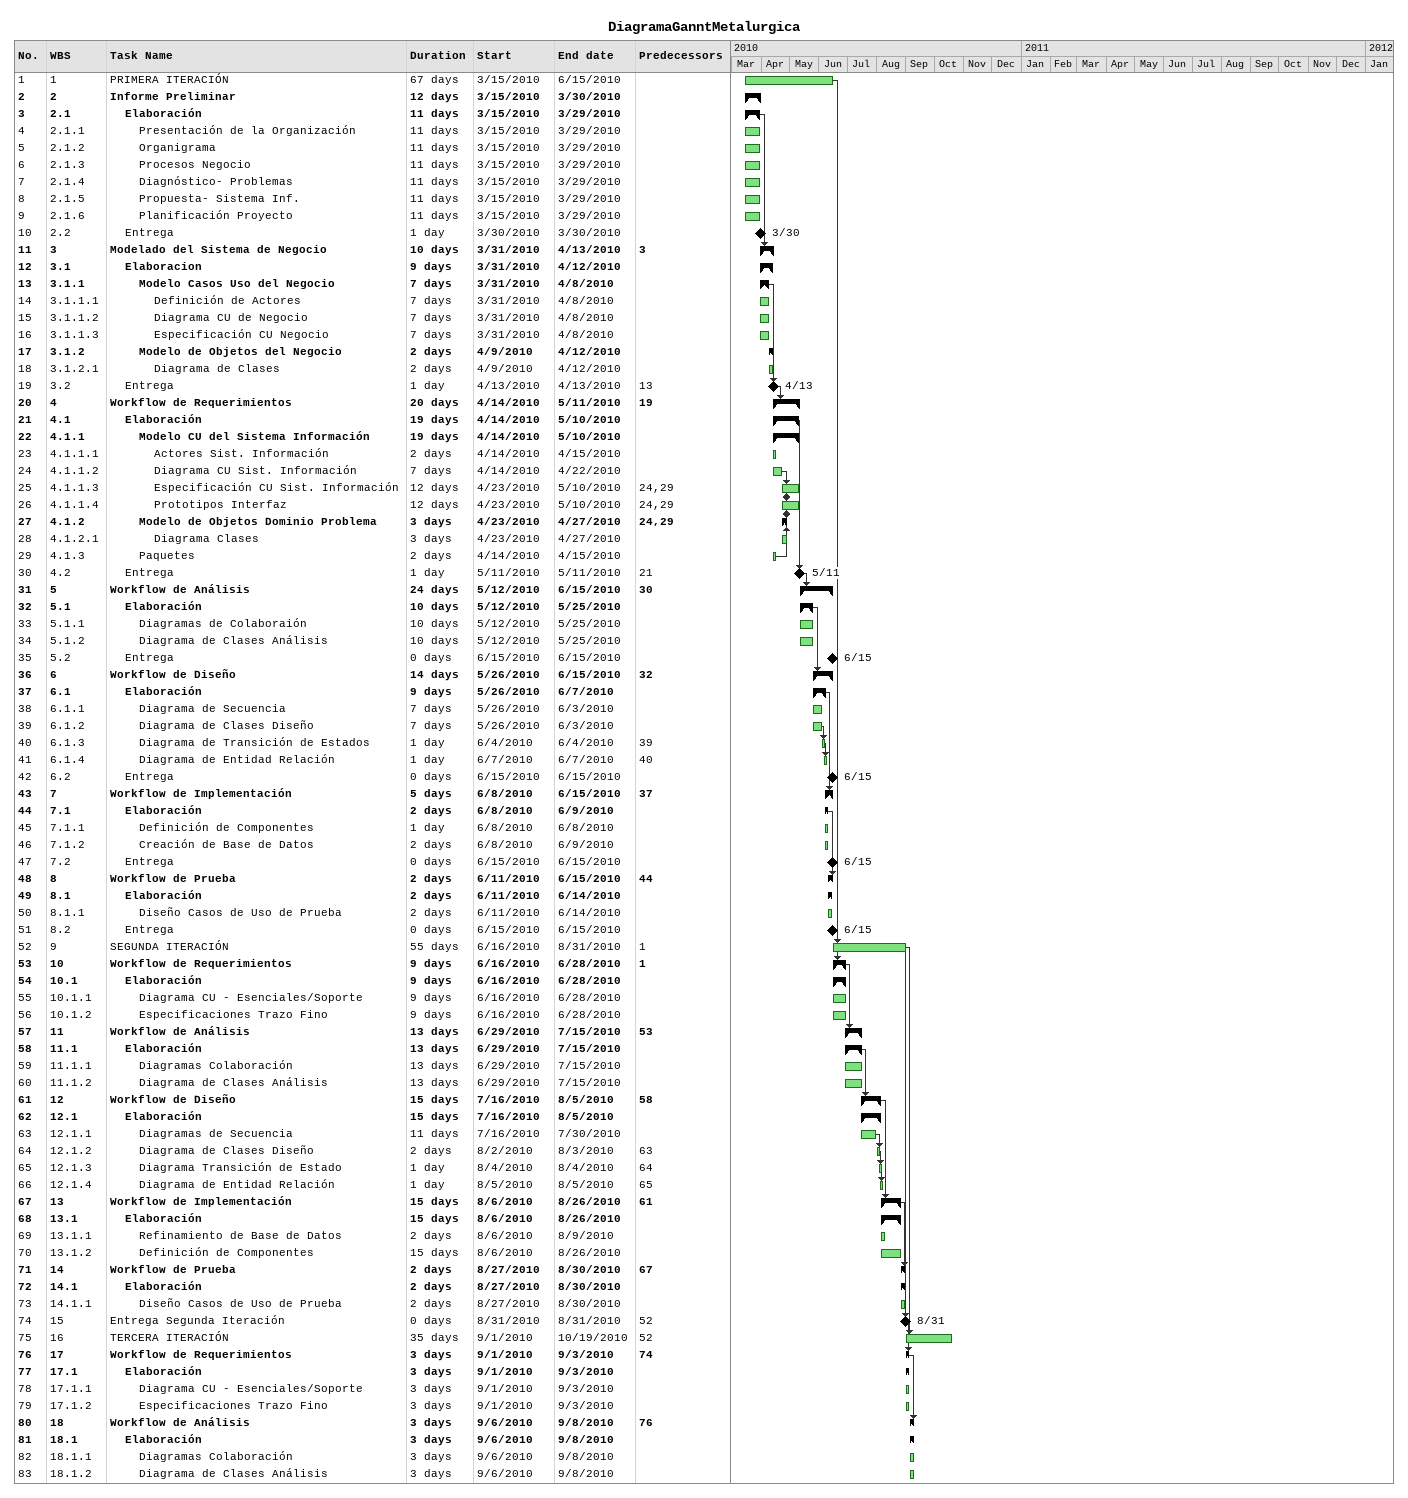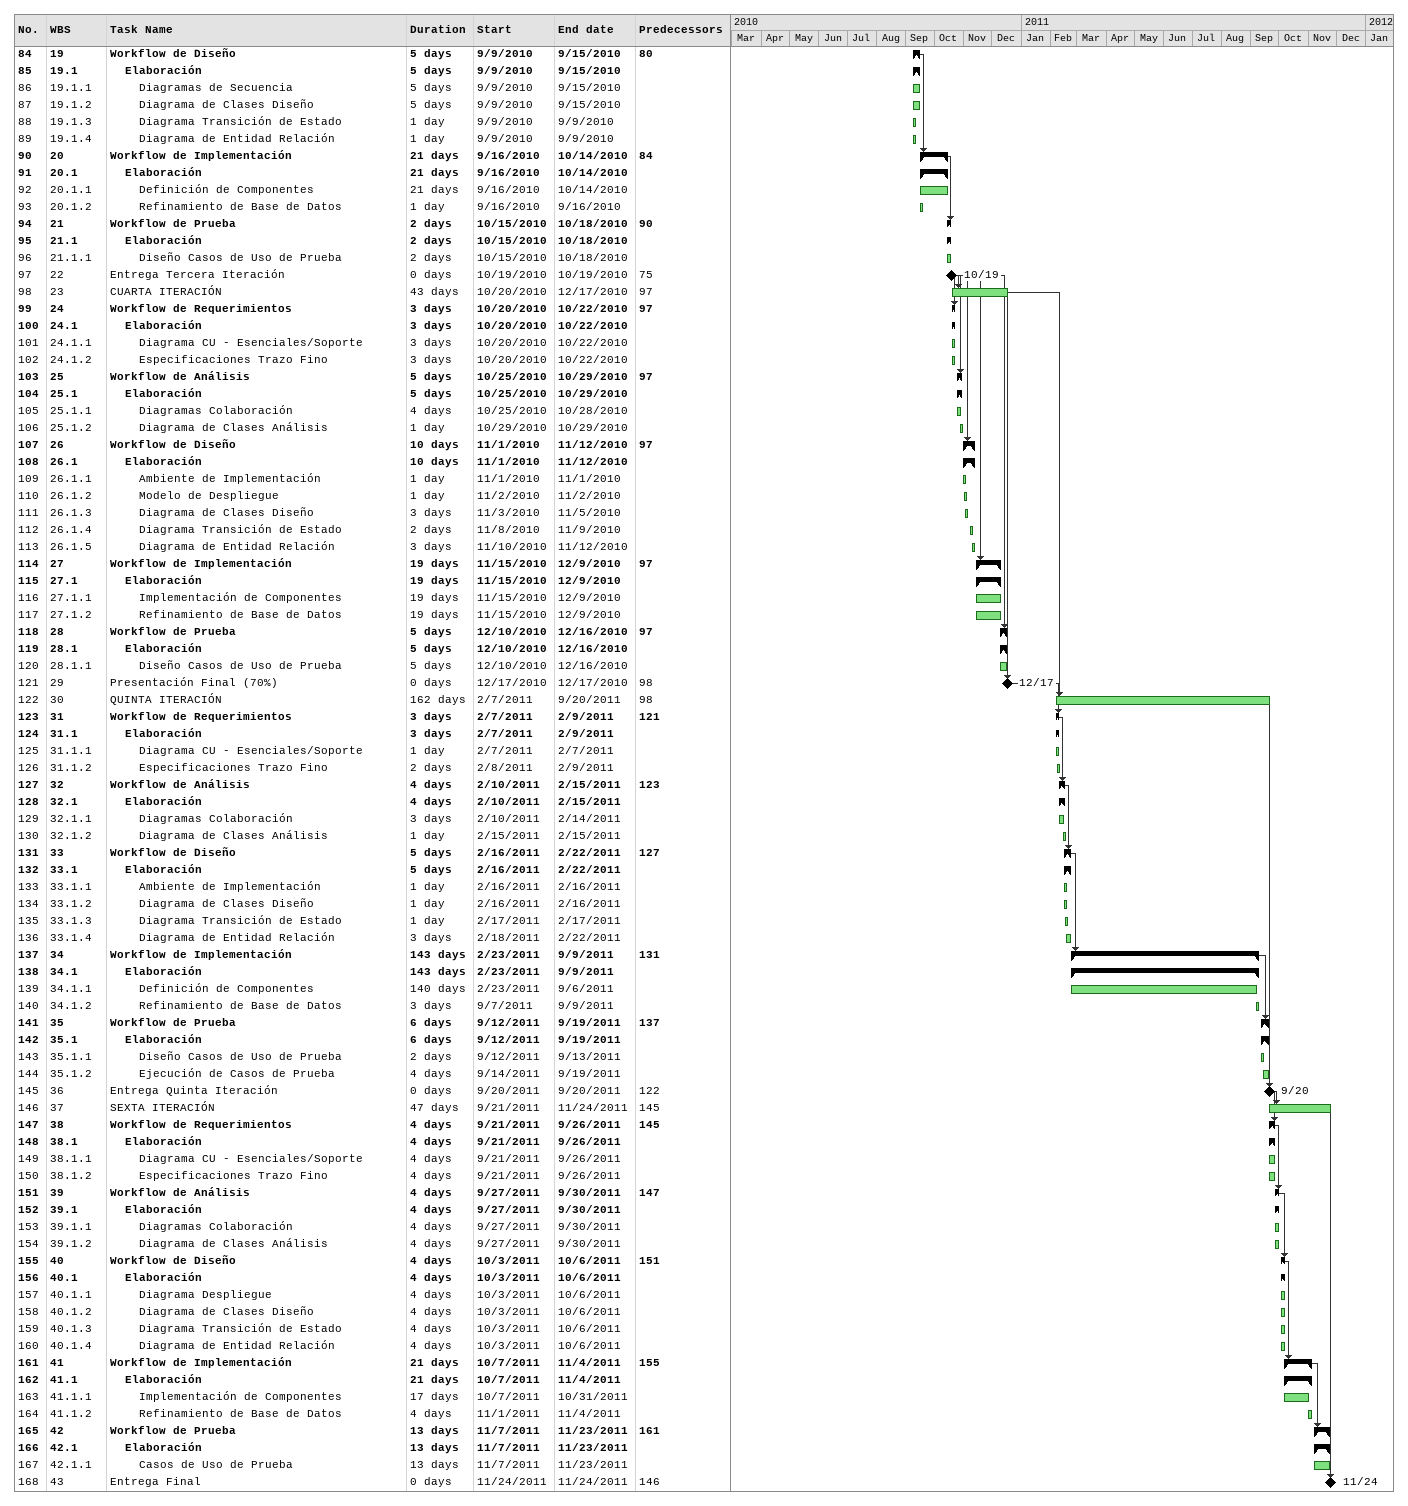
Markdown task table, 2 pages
DiagramaGanntMetalurgica

| ID | WBS | Task | Duration | Start | Finish | Predecessors |
|---|---|---|---|---|---|---|
| 1 | 1 | PRIMERA ITERACIÓN | 67d | 2010-03-15 | 2010-06-15 |  |
| 2 | 2 | **Informe Preliminar** | 12d | 2010-03-15 | 2010-03-30 |  |
| 3 | 2.1 | **Elaboración** | 11d | 2010-03-15 | 2010-03-29 |  |
| 4 | 2.1.1 | Presentación de la Organización | 11d | 2010-03-15 | 2010-03-29 |  |
| 5 | 2.1.2 | Organigrama | 11d | 2010-03-15 | 2010-03-29 |  |
| 6 | 2.1.3 | Procesos Negocio | 11d | 2010-03-15 | 2010-03-29 |  |
| 7 | 2.1.4 | Diagnóstico- Problemas | 11d | 2010-03-15 | 2010-03-29 |  |
| 8 | 2.1.5 | Propuesta- Sistema Inf. | 11d | 2010-03-15 | 2010-03-29 |  |
| 9 | 2.1.6 | Planificación Proyecto | 11d | 2010-03-15 | 2010-03-29 |  |
| 10 | 2.2 | Entrega | 1d | 2010-03-30 | 2010-03-30 |  |
| 11 | 3 | **Modelado del Sistema de Negocio** | 10d | 2010-03-31 | 2010-04-13 | 3 |
| 12 | 3.1 | **Elaboracion** | 9d | 2010-03-31 | 2010-04-12 |  |
| 13 | 3.1.1 | **Modelo Casos Uso del Negocio** | 7d | 2010-03-31 | 2010-04-08 |  |
| 14 | 3.1.1.1 | Definición de Actores | 7d | 2010-03-31 | 2010-04-08 |  |
| 15 | 3.1.1.2 | Diagrama CU de Negocio | 7d | 2010-03-31 | 2010-04-08 |  |
| 16 | 3.1.1.3 | Especificación CU Negocio | 7d | 2010-03-31 | 2010-04-08 |  |
| 17 | 3.1.2 | **Modelo de Objetos del Negocio** | 2d | 2010-04-09 | 2010-04-12 |  |
| 18 | 3.1.2.1 | Diagrama de Clases | 2d | 2010-04-09 | 2010-04-12 |  |
| 19 | 3.2 | Entrega | 1d | 2010-04-13 | 2010-04-13 | 13 |
| 20 | 4 | **Workflow de Requerimientos** | 20d | 2010-04-14 | 2010-05-11 | 19 |
| 21 | 4.1 | **Elaboración** | 19d | 2010-04-14 | 2010-05-10 |  |
| 22 | 4.1.1 | **Modelo CU del Sistema Información** | 19d | 2010-04-14 | 2010-05-10 |  |
| 23 | 4.1.1.1 | Actores Sist. Información | 2d | 2010-04-14 | 2010-04-15 |  |
| 24 | 4.1.1.2 | Diagrama CU Sist. Información | 7d | 2010-04-14 | 2010-04-22 |  |
| 25 | 4.1.1.3 | Especificación CU Sist. Información | 12d | 2010-04-23 | 2010-05-10 | 24, 29 |
| 26 | 4.1.1.4 | Prototipos Interfaz | 12d | 2010-04-23 | 2010-05-10 | 24, 29 |
| 27 | 4.1.2 | **Modelo de Objetos Dominio Problema** | 3d | 2010-04-23 | 2010-04-27 | 24, 29 |
| 28 | 4.1.2.1 | Diagrama Clases | 3d | 2010-04-23 | 2010-04-27 |  |
| 29 | 4.1.3 | Paquetes | 2d | 2010-04-14 | 2010-04-15 |  |
| 30 | 4.2 | Entrega | 1d | 2010-05-11 | 2010-05-11 | 21 |
| 31 | 5 | **Workflow de Análisis** | 24d | 2010-05-12 | 2010-06-15 | 30 |
| 32 | 5.1 | **Elaboración** | 10d | 2010-05-12 | 2010-05-25 |  |
| 33 | 5.1.1 | Diagramas de Colaboraión | 10d | 2010-05-12 | 2010-05-25 |  |
| 34 | 5.1.2 | Diagrama de Clases Análisis | 10d | 2010-05-12 | 2010-05-25 |  |
| 35 | 5.2 | Entrega | 0d | 2010-06-15 | 2010-06-15 |  |
| 36 | 6 | **Workflow de Diseño** | 14d | 2010-05-26 | 2010-06-15 | 32 |
| 37 | 6.1 | **Elaboración** | 9d | 2010-05-26 | 2010-06-07 |  |
| 38 | 6.1.1 | Diagrama de Secuencia | 7d | 2010-05-26 | 2010-06-03 |  |
| 39 | 6.1.2 | Diagrama de Clases Diseño | 7d | 2010-05-26 | 2010-06-03 |  |
| 40 | 6.1.3 | Diagrama de Transición de Estados | 1d | 2010-06-04 | 2010-06-04 | 39 |
| 41 | 6.1.4 | Diagrama de Entidad Relación | 1d | 2010-06-07 | 2010-06-07 | 40 |
| 42 | 6.2 | Entrega | 0d | 2010-06-15 | 2010-06-15 |  |
| 43 | 7 | **Workflow de Implementación** | 5d | 2010-06-08 | 2010-06-15 | 37 |
| 44 | 7.1 | **Elaboración** | 2d | 2010-06-08 | 2010-06-09 |  |
| 45 | 7.1.1 | Definición de Componentes | 1d | 2010-06-08 | 2010-06-08 |  |
| 46 | 7.1.2 | Creación de Base de Datos | 2d | 2010-06-08 | 2010-06-09 |  |
| 47 | 7.2 | Entrega | 0d | 2010-06-15 | 2010-06-15 |  |
| 48 | 8 | **Workflow de Prueba** | 2d | 2010-06-11 | 2010-06-15 | 44 |
| 49 | 8.1 | **Elaboración** | 2d | 2010-06-11 | 2010-06-14 |  |
| 50 | 8.1.1 | Diseño Casos de Uso de Prueba | 2d | 2010-06-11 | 2010-06-14 |  |
| 51 | 8.2 | Entrega | 0d | 2010-06-15 | 2010-06-15 |  |
| 52 | 9 | SEGUNDA ITERACIÓN | 55d | 2010-06-16 | 2010-08-31 | 1 |
| 53 | 10 | **Workflow de Requerimientos** | 9d | 2010-06-16 | 2010-06-28 | 1 |
| 54 | 10.1 | **Elaboración** | 9d | 2010-06-16 | 2010-06-28 |  |
| 55 | 10.1.1 | Diagrama CU - Esenciales/Soporte | 9d | 2010-06-16 | 2010-06-28 |  |
| 56 | 10.1.2 | Especificaciones Trazo Fino | 9d | 2010-06-16 | 2010-06-28 |  |
| 57 | 11 | **Workflow de Análisis** | 13d | 2010-06-29 | 2010-07-15 | 53 |
| 58 | 11.1 | **Elaboración** | 13d | 2010-06-29 | 2010-07-15 |  |
| 59 | 11.1.1 | Diagramas Colaboración | 13d | 2010-06-29 | 2010-07-15 |  |
| 60 | 11.1.2 | Diagrama de Clases Análisis | 13d | 2010-06-29 | 2010-07-15 |  |
| 61 | 12 | **Workflow de Diseño** | 15d | 2010-07-16 | 2010-08-05 | 58 |
| 62 | 12.1 | **Elaboración** | 15d | 2010-07-16 | 2010-08-05 |  |
| 63 | 12.1.1 | Diagramas de Secuencia | 11d | 2010-07-16 | 2010-07-30 |  |
| 64 | 12.1.2 | Diagrama de Clases Diseño | 2d | 2010-08-02 | 2010-08-03 | 63 |
| 65 | 12.1.3 | Diagrama Transición de Estado | 1d | 2010-08-04 | 2010-08-04 | 64 |
| 66 | 12.1.4 | Diagrama de Entidad Relación | 1d | 2010-08-05 | 2010-08-05 | 65 |
| 67 | 13 | **Workflow de Implementación** | 15d | 2010-08-06 | 2010-08-26 | 61 |
| 68 | 13.1 | **Elaboración** | 15d | 2010-08-06 | 2010-08-26 |  |
| 69 | 13.1.1 | Refinamiento de Base de Datos | 2d | 2010-08-06 | 2010-08-09 |  |
| 70 | 13.1.2 | Definición de Componentes | 15d | 2010-08-06 | 2010-08-26 |  |
| 71 | 14 | **Workflow de Prueba** | 2d | 2010-08-27 | 2010-08-30 | 67 |
| 72 | 14.1 | **Elaboración** | 2d | 2010-08-27 | 2010-08-30 |  |
| 73 | 14.1.1 | Diseño Casos de Uso de Prueba | 2d | 2010-08-27 | 2010-08-30 |  |
| 74 | 15 | Entrega Segunda Iteración | 0d | 2010-08-31 | 2010-08-31 | 52 |
| 75 | 16 | TERCERA ITERACIÓN | 35d | 2010-09-01 | 2010-10-19 | 52 |
| 76 | 17 | **Workflow de Requerimientos** | 3d | 2010-09-01 | 2010-09-03 | 74 |
| 77 | 17.1 | **Elaboración** | 3d | 2010-09-01 | 2010-09-03 |  |
| 78 | 17.1.1 | Diagrama CU - Esenciales/Soporte | 3d | 2010-09-01 | 2010-09-03 |  |
| 79 | 17.1.2 | Especificaciones Trazo Fino | 3d | 2010-09-01 | 2010-09-03 |  |
| 80 | 18 | **Workflow de Análisis** | 3d | 2010-09-06 | 2010-09-08 | 76 |
| 81 | 18.1 | **Elaboración** | 3d | 2010-09-06 | 2010-09-08 |  |
| 82 | 18.1.1 | Diagramas Colaboración | 3d | 2010-09-06 | 2010-09-08 |  |
| 83 | 18.1.2 | Diagrama de Clases Análisis | 3d | 2010-09-06 | 2010-09-08 |  |
| 84 | 19 | **Workflow de Diseño** | 5d | 2010-09-09 | 2010-09-15 | 80 |
| 85 | 19.1 | **Elaboración** | 5d | 2010-09-09 | 2010-09-15 |  |
| 86 | 19.1.1 | Diagramas de Secuencia | 5d | 2010-09-09 | 2010-09-15 |  |
| 87 | 19.1.2 | Diagrama de Clases Diseño | 5d | 2010-09-09 | 2010-09-15 |  |
| 88 | 19.1.3 | Diagrama Transición de Estado | 1d | 2010-09-09 | 2010-09-09 |  |
| 89 | 19.1.4 | Diagrama de Entidad Relación | 1d | 2010-09-09 | 2010-09-09 |  |
| 90 | 20 | **Workflow de Implementación** | 21d | 2010-09-16 | 2010-10-14 | 84 |
| 91 | 20.1 | **Elaboración** | 21d | 2010-09-16 | 2010-10-14 |  |
| 92 | 20.1.1 | Definición de Componentes | 21d | 2010-09-16 | 2010-10-14 |  |
| 93 | 20.1.2 | Refinamiento de Base de Datos | 1d | 2010-09-16 | 2010-09-16 |  |
| 94 | 21 | **Workflow de Prueba** | 2d | 2010-10-15 | 2010-10-18 | 90 |
| 95 | 21.1 | **Elaboración** | 2d | 2010-10-15 | 2010-10-18 |  |
| 96 | 21.1.1 | Diseño Casos de Uso de Prueba | 2d | 2010-10-15 | 2010-10-18 |  |
| 97 | 22 | Entrega Tercera Iteración | 0d | 2010-10-19 | 2010-10-19 | 75 |
| 98 | 23 | CUARTA ITERACIÓN | 43d | 2010-10-20 | 2010-12-17 | 97 |
| 99 | 24 | **Workflow de Requerimientos** | 3d | 2010-10-20 | 2010-10-22 | 97 |
| 100 | 24.1 | **Elaboración** | 3d | 2010-10-20 | 2010-10-22 |  |
| 101 | 24.1.1 | Diagrama CU - Esenciales/Soporte | 3d | 2010-10-20 | 2010-10-22 |  |
| 102 | 24.1.2 | Especificaciones Trazo Fino | 3d | 2010-10-20 | 2010-10-22 |  |
| 103 | 25 | **Workflow de Análisis** | 5d | 2010-10-25 | 2010-10-29 | 97 |
| 104 | 25.1 | **Elaboración** | 5d | 2010-10-25 | 2010-10-29 |  |
| 105 | 25.1.1 | Diagramas Colaboración | 4d | 2010-10-25 | 2010-10-28 |  |
| 106 | 25.1.2 | Diagrama de Clases Análisis | 1d | 2010-10-29 | 2010-10-29 |  |
| 107 | 26 | **Workflow de Diseño** | 10d | 2010-11-01 | 2010-11-12 | 97 |
| 108 | 26.1 | **Elaboración** | 10d | 2010-11-01 | 2010-11-12 |  |
| 109 | 26.1.1 | Ambiente de Implementación | 1d | 2010-11-01 | 2010-11-01 |  |
| 110 | 26.1.2 | Modelo de Despliegue | 1d | 2010-11-02 | 2010-11-02 |  |
| 111 | 26.1.3 | Diagrama de Clases Diseño | 3d | 2010-11-03 | 2010-11-05 |  |
| 112 | 26.1.4 | Diagrama Transición de Estado | 2d | 2010-11-08 | 2010-11-09 |  |
| 113 | 26.1.5 | Diagrama de Entidad Relación | 3d | 2010-11-10 | 2010-11-12 |  |
| 114 | 27 | **Workflow de Implementación** | 19d | 2010-11-15 | 2010-12-09 | 97 |
| 115 | 27.1 | **Elaboración** | 19d | 2010-11-15 | 2010-12-09 |  |
| 116 | 27.1.1 | Implementación de Componentes | 19d | 2010-11-15 | 2010-12-09 |  |
| 117 | 27.1.2 | Refinamiento de Base de Datos | 19d | 2010-11-15 | 2010-12-09 |  |
| 118 | 28 | **Workflow de Prueba** | 5d | 2010-12-10 | 2010-12-16 | 97 |
| 119 | 28.1 | **Elaboración** | 5d | 2010-12-10 | 2010-12-16 |  |
| 120 | 28.1.1 | Diseño Casos de Uso de Prueba | 5d | 2010-12-10 | 2010-12-16 |  |
| 121 | 29 | Presentación Final (70%) | 0d | 2010-12-17 | 2010-12-17 | 98 |
| 122 | 30 | QUINTA ITERACIÓN | 162d | 2011-02-07 | 2011-09-20 | 98 |
| 123 | 31 | **Workflow de Requerimientos** | 3d | 2011-02-07 | 2011-02-09 | 121 |
| 124 | 31.1 | **Elaboración** | 3d | 2011-02-07 | 2011-02-09 |  |
| 125 | 31.1.1 | Diagrama CU - Esenciales/Soporte | 1d | 2011-02-07 | 2011-02-07 |  |
| 126 | 31.1.2 | Especificaciones Trazo Fino | 2d | 2011-02-08 | 2011-02-09 |  |
| 127 | 32 | **Workflow de Análisis** | 4d | 2011-02-10 | 2011-02-15 | 123 |
| 128 | 32.1 | **Elaboración** | 4d | 2011-02-10 | 2011-02-15 |  |
| 129 | 32.1.1 | Diagramas Colaboración | 3d | 2011-02-10 | 2011-02-14 |  |
| 130 | 32.1.2 | Diagrama de Clases Análisis | 1d | 2011-02-15 | 2011-02-15 |  |
| 131 | 33 | **Workflow de Diseño** | 5d | 2011-02-16 | 2011-02-22 | 127 |
| 132 | 33.1 | **Elaboración** | 5d | 2011-02-16 | 2011-02-22 |  |
| 133 | 33.1.1 | Ambiente de Implementación | 1d | 2011-02-16 | 2011-02-16 |  |
| 134 | 33.1.2 | Diagrama de Clases Diseño | 1d | 2011-02-16 | 2011-02-16 |  |
| 135 | 33.1.3 | Diagrama Transición de Estado | 1d | 2011-02-17 | 2011-02-17 |  |
| 136 | 33.1.4 | Diagrama de Entidad Relación | 3d | 2011-02-18 | 2011-02-22 |  |
| 137 | 34 | **Workflow de Implementación** | 143d | 2011-02-23 | 2011-09-09 | 131 |
| 138 | 34.1 | **Elaboración** | 143d | 2011-02-23 | 2011-09-09 |  |
| 139 | 34.1.1 | Definición de Componentes | 140d | 2011-02-23 | 2011-09-06 |  |
| 140 | 34.1.2 | Refinamiento de Base de Datos | 3d | 2011-09-07 | 2011-09-09 |  |
| 141 | 35 | **Workflow de Prueba** | 6d | 2011-09-12 | 2011-09-19 | 137 |
| 142 | 35.1 | **Elaboración** | 6d | 2011-09-12 | 2011-09-19 |  |
| 143 | 35.1.1 | Diseño Casos de Uso de Prueba | 2d | 2011-09-12 | 2011-09-13 |  |
| 144 | 35.1.2 | Ejecución de Casos de Prueba | 4d | 2011-09-14 | 2011-09-19 |  |
| 145 | 36 | Entrega Quinta Iteración | 0d | 2011-09-20 | 2011-09-20 | 122 |
| 146 | 37 | SEXTA ITERACIÓN | 47d | 2011-09-21 | 2011-11-24 | 145 |
| 147 | 38 | **Workflow de Requerimientos** | 4d | 2011-09-21 | 2011-09-26 | 145 |
| 148 | 38.1 | **Elaboración** | 4d | 2011-09-21 | 2011-09-26 |  |
| 149 | 38.1.1 | Diagrama CU - Esenciales/Soporte | 4d | 2011-09-21 | 2011-09-26 |  |
| 150 | 38.1.2 | Especificaciones Trazo Fino | 4d | 2011-09-21 | 2011-09-26 |  |
| 151 | 39 | **Workflow de Análisis** | 4d | 2011-09-27 | 2011-09-30 | 147 |
| 152 | 39.1 | **Elaboración** | 4d | 2011-09-27 | 2011-09-30 |  |
| 153 | 39.1.1 | Diagramas Colaboración | 4d | 2011-09-27 | 2011-09-30 |  |
| 154 | 39.1.2 | Diagrama de Clases Análisis | 4d | 2011-09-27 | 2011-09-30 |  |
| 155 | 40 | **Workflow de Diseño** | 4d | 2011-10-03 | 2011-10-06 | 151 |
| 156 | 40.1 | **Elaboración** | 4d | 2011-10-03 | 2011-10-06 |  |
| 157 | 40.1.1 | Diagrama Despliegue | 4d | 2011-10-03 | 2011-10-06 |  |
| 158 | 40.1.2 | Diagrama de Clases Diseño | 4d | 2011-10-03 | 2011-10-06 |  |
| 159 | 40.1.3 | Diagrama Transición de Estado | 4d | 2011-10-03 | 2011-10-06 |  |
| 160 | 40.1.4 | Diagrama de Entidad Relación | 4d | 2011-10-03 | 2011-10-06 |  |
| 161 | 41 | **Workflow de Implementación** | 21d | 2011-10-07 | 2011-11-04 | 155 |
| 162 | 41.1 | **Elaboración** | 21d | 2011-10-07 | 2011-11-04 |  |
| 163 | 41.1.1 | Implementación de Componentes | 17d | 2011-10-07 | 2011-10-31 |  |
| 164 | 41.1.2 | Refinamiento de Base de Datos | 4d | 2011-11-01 | 2011-11-04 |  |
| 165 | 42 | **Workflow de Prueba** | 13d | 2011-11-07 | 2011-11-23 | 161 |
| 166 | 42.1 | **Elaboración** | 13d | 2011-11-07 | 2011-11-23 |  |
| 167 | 42.1.1 | Casos de Uso de Prueba | 13d | 2011-11-07 | 2011-11-23 |  |
| 168 | 43 | Entrega Final | 0d | 2011-11-24 | 2011-11-24 | 146 |
